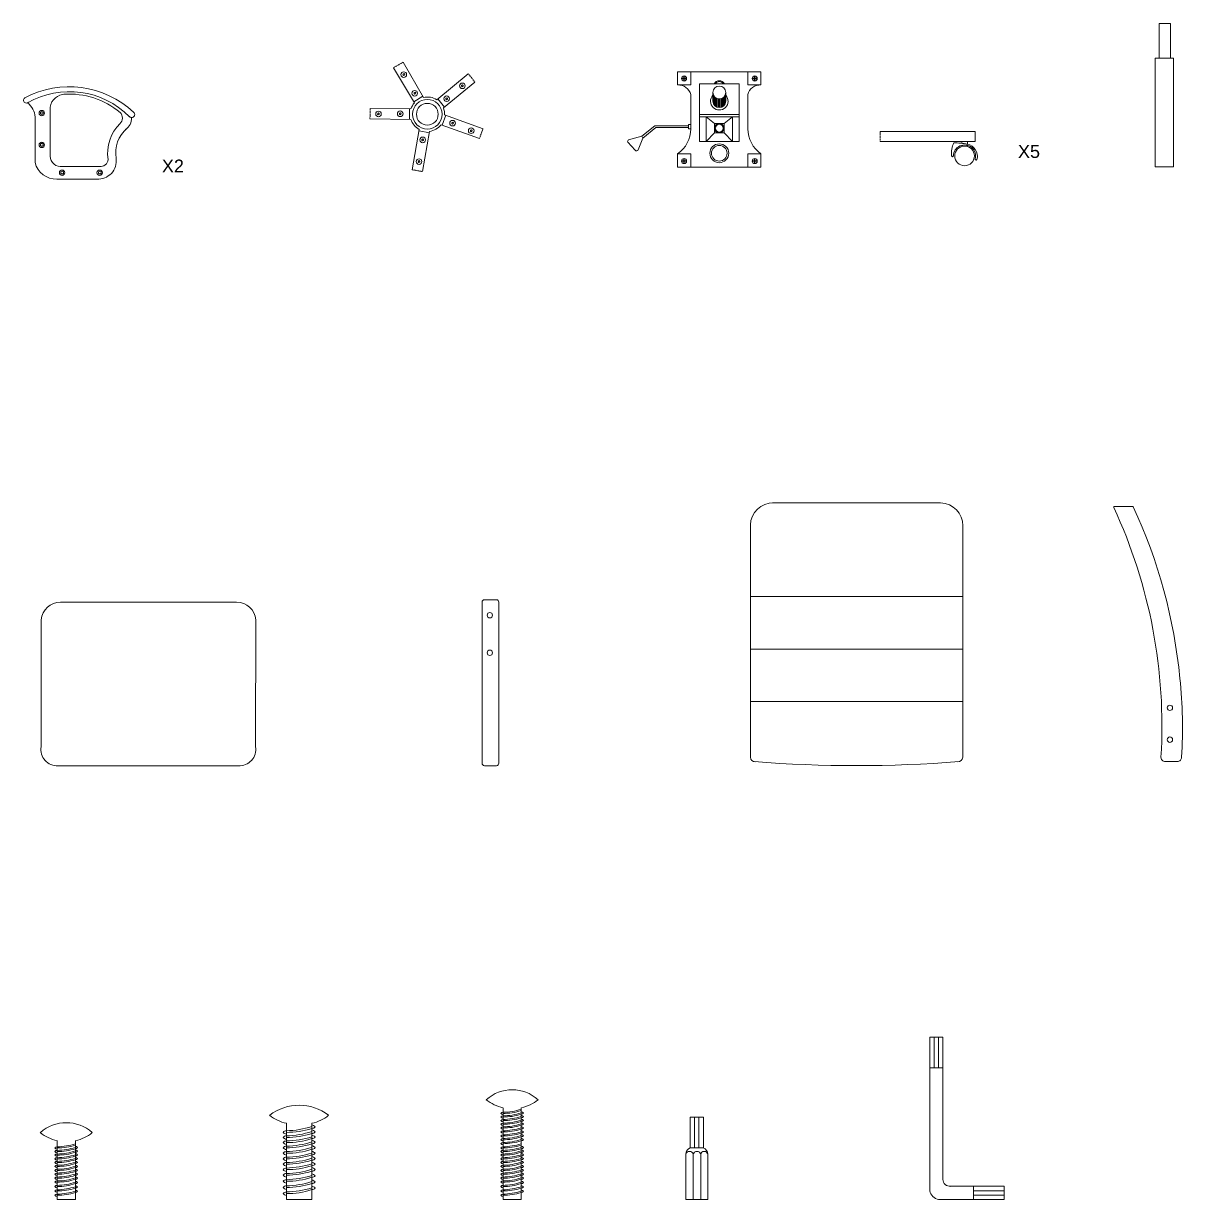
# Model space of a CAD drawing. Header units: centimetres. Extents: x -1194 to 126, y -577 to 528.
# Drawn here: x -1194 to -929.7, y -576.8 to -308.5 of the extents above; entities that cross this region are included whole.
import ezdxf

# ---------------------------------------------------------------- set-up
doc = ezdxf.new("R2010")
doc.units = ezdxf.units.CM
doc.header["$MEASUREMENT"] = 0
doc.linetypes.add('HIDDEN', pattern=[0.375, 0.25, -0.125])
doc.layers.add('dettagli', color=4, linetype='Continuous', lineweight=13)
doc.styles.get("Standard").update_dxf_attribs({"font": 'arial.ttf'})

msp = doc.modelspace()

# ---------------------------------------------------------------- linework, layer by layer
at = {"layer": 'dettagli', "color": 0}
for p, q in [((-934.96, -308.49), (-932.4, -308.49)), ((-934.96, -316.37), (-932.4, -316.37)), ((-1044.8, -319.52), (-1025.8, -319.52)), ((-1028.8, -322.52), (-1028.8, -319.52)), ((-1041.8, -322.52), (-1044.8, -322.52)), ((-1036.77, -324.22), (-1036.77, -326.22)), ((-1036.72, -324.62), (-1036.72, -326.61)), ((-1033.88, -324.62), (-1033.88, -326.61)), ((-1033.83, -324.22), (-1033.83, -326.22)), ((-1033.83, -324.22), (-1033.83, -326.22)), ((-1028.8, -322.52), (-1026.2, -322.52)), ((-1102.93, -325.09), (-1105, -326.33)), ((-1097.99, -327.56), (-1099.51, -325.7)), ((-1036.65, -324.81), (-1036.65, -326.81)), ((-1036.56, -324.99), (-1036.56, -326.98)), ((-1036.43, -325.17), (-1036.43, -327.16)), ((-1036.22, -325.37), (-1036.22, -327.37)), ((-1036, -325.51), (-1036, -327.51)), ((-1035.77, -325.62), (-1035.77, -327.61)), ((-1035.52, -325.68), (-1035.52, -327.67)), ((-1035.3, -326.22), (-1035.3, -325.69)), ((-1035.3, -325.69), (-1035.3, -327.69)), ((-1035.3, -325.69), (-1035.3, -327.69)), ((-1035.08, -325.68), (-1035.08, -327.67)), ((-1034.83, -325.62), (-1034.83, -327.61)), ((-1034.6, -325.51), (-1034.6, -327.51)), ((-1034.38, -325.37), (-1034.38, -327.37)), ((-1034.17, -325.17), (-1034.17, -327.16)), ((-1034.04, -324.99), (-1034.04, -326.98)), ((-1033.95, -324.81), (-1033.95, -326.81)), ((-1191.37, -329.83), (-1191.35, -340.23)), ((-1187.92, -327.54), (-1187.92, -338.76)), ((-1105.94, -327.96), (-1105.96, -330.36)), ((-1098.48, -331.7), (-1097.67, -329.44)), ((-1039.8, -329.29), (-1030.8, -329.29)), ((-1039.8, -329.79), (-1030.8, -329.79)), ((-1038.32, -329.79), (-1036.41, -331.28)), ((-1034.21, -331.28), (-1032.32, -329.79)), ((-1103.79, -332.97), (-1101.43, -333.4)), ((-1036.41, -333.45), (-1038.32, -335.43)), ((-1034.21, -333.45), (-1032.32, -335.43)), ((-998.61, -333.1), (-976.98, -333.1)), ((-976.98, -333.1), (-976.98, -335.44)), ((-976.98, -335.44), (-998.61, -335.44)), ((-979.96, -335.44), (-979.96, -335.82)), ((-979.96, -336.26), (-979.96, -336.52)), ((-978.67, -335.44), (-978.67, -336.01)), ((-978.67, -336.28), (-978.67, -336.55)), ((-1185.09, -341.14), (-1176.66, -341.14)), ((-1044.8, -341.25), (-1025.8, -341.25)), ((-1186.38, -343.98), (-1177.3, -343.98)), ((-945.29, -418.68), (-941.03, -418.68)), ((-1086.1, -439.96), (-1088.89, -439.96)), ((-1028.22, -439.22), (-979.76, -439.22)), ((-1185.59, -440.51), (-1145.4, -440.51)), ((-1189.99, -473.51), (-1189.99, -444.55)), ((-1141.07, -473.51), (-1141.01, -444.44)), ((-1028.22, -451.22), (-979.76, -451.22)), ((-1028.22, -463.22), (-979.76, -463.22)), ((-933.58, -476.91), (-930.85, -476.91)), ((-1088.89, -477.83), (-1086.13, -477.83))]:
    msp.add_line(p, q, dxfattribs=at)
at = {"layer": 'dettagli', "color": 0, "linetype": 'HIDDEN', "ltscale": 0.05}
for p, q in [((-1109.61, -318.59), (-1107.39, -317.29)), ((-1092.54, -319.99), (-1091.02, -321.85)), ((-1114.95, -327.87), (-1114.97, -330.27)), ((-1090.01, -334.75), (-1089.19, -332.49)), ((-998.61, -333.1), (-998.61, -335.44)), ((-1105.38, -341.84), (-1103.02, -342.27))]:
    msp.add_line(p, q, dxfattribs=at)
at = {"layer": 'dettagli', "color": 0, "lineweight": 5}
for p, q in [((-986.3, -539.81), (-986.3, -546.81)), ((-985.3, -539.81), (-985.3, -546.81)), ((-1040.94, -558.02), (-1040.94, -565.02)), ((-1039.94, -558.02), (-1039.94, -565.02)), ((-1041.24, -576.81), (-1041.24, -566.52)), ((-1039.54, -576.81), (-1039.54, -566.52)), ((-970.3, -574.81), (-977.3, -574.81)), ((-970.3, -575.81), (-977.3, -575.81))]:
    msp.add_line(p, q, dxfattribs=at)
at = {"layer": 'dettagli', "color": 0}
for points in [[(-934.96, -308.49), (-934.96, -316.37)], [(-932.4, -316.37), (-932.4, -308.49)], [(-935.86, -341.17), (-935.86, -316.37), (-934.96, -316.37)], [(-935.86, -341.17), (-931.7, -341.17), (-931.7, -316.37), (-932.4, -316.37)], [(-1109.61, -318.59), (-1104.85, -326.58)], [(-1102.78, -325.35), (-1102.78, -325.35), (-1107.39, -317.29)], [(-1107.4, -320.03), (-1107.2, -319.93), (-1107.05, -320.09), (-1107.08, -320.27), (-1107.28, -320.37), (-1107.44, -320.21), (-1107.4, -320.03)], [(-1092.54, -319.99), (-1099.75, -325.89)], [(-1098.23, -327.75), (-1098.23, -327.75), (-1091.02, -321.85)], [(-1044.8, -319.52), (-1044.8, -322.52), (-1044.45, -322.52)], [(-1043.38, -320.46), (-1043.38, -321), (-1043.91, -321)], [(-1043.91, -321.09), (-1043.38, -321.09), (-1043.38, -321.62)], [(-1042.76, -321), (-1043.29, -321), (-1043.29, -320.46)], [(-1043.29, -321.62), (-1043.29, -321.09), (-1042.76, -321.09)], [(-1041.8, -322.52), (-1041.8, -319.52)], [(-1027.79, -321.09), (-1027.25, -321.09), (-1027.25, -321.62)], [(-1027.25, -320.46), (-1027.25, -321), (-1027.78, -321)], [(-1026.63, -321), (-1027.16, -321), (-1027.16, -320.46)], [(-1027.16, -321.62), (-1027.16, -321.09), (-1026.63, -321.09)], [(-1025.8, -319.52), (-1025.8, -322.52), (-1026.2, -322.52)], [(-1104.9, -324.27), (-1104.7, -324.17), (-1104.54, -324.34), (-1104.57, -324.51), (-1104.77, -324.62), (-1104.93, -324.45), (-1104.9, -324.27)], [(-1094.06, -322.57), (-1093.85, -322.46), (-1093.7, -322.63), (-1093.73, -322.81), (-1093.93, -322.91), (-1094.09, -322.74), (-1094.06, -322.57)], [(-1039.8, -322.27), (-1039.8, -322.27), (-1030.8, -322.27), (-1030.8, -335.43), (-1039.8, -335.43), (-1039.8, -322.27)], [(-1097.64, -325.52), (-1097.44, -325.42), (-1097.28, -325.59), (-1097.32, -325.76), (-1097.52, -325.87), (-1097.67, -325.7), (-1097.64, -325.52)], [(-1041.8, -324.72), (-1041.8, -332.52)], [(-1028.8, -324.71), (-1028.8, -332.52)], [(-1190.11, -328.76), (-1189.81, -328.54), (-1189.51, -328.76), (-1189.51, -329.06), (-1189.81, -329.29), (-1190.11, -329.06), (-1190.11, -328.76)], [(-1114.95, -327.87), (-1105.64, -327.96)], [(-1113.19, -329), (-1112.99, -328.9), (-1112.84, -329.06), (-1112.87, -329.24), (-1113.07, -329.34), (-1113.22, -329.18), (-1113.19, -329)], [(-1108.23, -328.96), (-1108.03, -328.86), (-1107.87, -329.03), (-1107.91, -329.2), (-1108.11, -329.31), (-1108.26, -329.14), (-1108.23, -328.96)], [(-1089.19, -332.49), (-1097.95, -329.34)], [(-1038.32, -329.79), (-1032.32, -329.79), (-1032.32, -335.43), (-1038.32, -335.43), (-1038.32, -329.79)], [(-1105.66, -330.36), (-1105.66, -330.36), (-1114.97, -330.27)], [(-1105.38, -341.84), (-1103.74, -332.68)], [(-1098.77, -331.6), (-1098.77, -331.6), (-1090.01, -334.75)], [(-1096.3, -331.12), (-1096.1, -331.01), (-1095.95, -331.18), (-1095.98, -331.36), (-1096.18, -331.46), (-1096.33, -331.29), (-1096.3, -331.12)], [(-1042.3, -331.82), (-1049.97, -331.82), (-1052.97, -334.22)], [(-1042.3, -332.22), (-1049.74, -332.22), (-1052.74, -334.62)], [(-1041.8, -332.52), (-1042.3, -332.52), (-1042.3, -331.52), (-1041.8, -331.52)], [(-1035.29, -331.27), (-1036.41, -331.28), (-1036.41, -333.45), (-1034.21, -333.45), (-1034.21, -331.28), (-1035.29, -331.27)], [(-1103.11, -334.94), (-1102.91, -334.84), (-1102.76, -335), (-1102.79, -335.18), (-1102.99, -335.28), (-1103.14, -335.11), (-1103.11, -334.94)], [(-1101.37, -333.1), (-1101.37, -333.1), (-1103.02, -342.27)], [(-1092.05, -332.84), (-1091.85, -332.74), (-1091.69, -332.91), (-1091.72, -333.08), (-1091.92, -333.18), (-1092.08, -333.02), (-1092.05, -332.84)], [(-1055.98, -335.05), (-1052.97, -334.22)], [(-1052.97, -334.22), (-1052.74, -334.62), (-1053.81, -337.34)], [(-1190.11, -336.02), (-1189.81, -335.8), (-1189.51, -336.02), (-1189.51, -336.32), (-1189.81, -336.55), (-1190.11, -336.32), (-1190.11, -336.02)], [(-1054.5, -337.42), (-1056.16, -335.6)], [(-1103.94, -339.87), (-1103.74, -339.77), (-1103.59, -339.94), (-1103.62, -340.11), (-1103.82, -340.22), (-1103.97, -340.05), (-1103.94, -339.87)], [(-1044.8, -338.25), (-1044.8, -341.25), (-1044.8, -341.25), (-1044.8, -341.25), (-1044.8, -341.25)], [(-1044.8, -338.25), (-1041.8, -338.25), (-1041.8, -341.25)], [(-1043.38, -339.29), (-1043.38, -339.83), (-1043.91, -339.83)], [(-1043.91, -339.92), (-1043.38, -339.92), (-1043.38, -340.45)], [(-1042.76, -339.83), (-1043.29, -339.83), (-1043.29, -339.3)], [(-1043.29, -340.45), (-1043.29, -339.92), (-1042.76, -339.92)], [(-1025.8, -338.25), (-1028.8, -338.25), (-1028.8, -341.25)], [(-1027.79, -339.92), (-1027.25, -339.92), (-1027.25, -340.45)], [(-1027.25, -339.29), (-1027.25, -339.83), (-1027.78, -339.83)], [(-1026.63, -339.83), (-1027.16, -339.83), (-1027.16, -339.3)], [(-1027.16, -340.45), (-1027.16, -339.92), (-1026.63, -339.92)], [(-1025.8, -338.25), (-1025.8, -341.25), (-1025.8, -341.25), (-1025.8, -341.25), (-1025.8, -341.25)], [(-1185.5, -342.37), (-1185.2, -342.15), (-1184.9, -342.37), (-1184.9, -342.67), (-1185.2, -342.9), (-1185.5, -342.67), (-1185.5, -342.37)], [(-1176.91, -342.37), (-1176.61, -342.15), (-1176.31, -342.37), (-1176.31, -342.67), (-1176.61, -342.9), (-1176.91, -342.67), (-1176.91, -342.37)], [(-1023.16, -417.88), (-984.82, -417.88)], [(-1028.22, -475.92), (-1028.22, -422.88)], [(-979.76, -475.92), (-979.76, -423)], [(-1089.39, -440.51), (-1089.39, -477.38)], [(-1085.61, -477.37), (-1085.61, -440.51)], [(-1186.1, -477.83), (-1144.89, -477.83)]]:
    msp.add_lwpolyline(points, dxfattribs=at)
at = {"layer": 'dettagli', "color": 0, "lineweight": 5}
for points in [[(-987.3, -546.81), (-987.3, -539.81), (-984.3, -539.81), (-984.3, -546.81)], [(-987.3, -574.81), (-987.3, -541.81)], [(-987.3, -546.81), (-984.3, -546.81), (-984.3, -572.23)], [(-1080.49, -555.88), (-1080.49, -576.81), (-1084.63, -576.81), (-1084.63, -555.88)], [(-1041.94, -565.02), (-1041.94, -558.02), (-1038.94, -558.02), (-1038.94, -565.02)], [(-1128.22, -559.43), (-1128.22, -576.81), (-1134.03, -576.81), (-1134.03, -559.43)], [(-1182.16, -563.39), (-1182.16, -576.81), (-1186.31, -576.81), (-1186.31, -563.39)], [(-1038.94, -565.02), (-1041.94, -565.02)], [(-1042.94, -576.81), (-1037.94, -576.81), (-1037.94, -566.51)], [(-1042.94, -566.51), (-1042.94, -576.81)], [(-982.76, -573.81), (-977.3, -573.81), (-977.3, -576.81)], [(-977.3, -573.81), (-970.3, -573.81), (-970.3, -576.81), (-977.3, -576.81)], [(-977.3, -576.81), (-985.27, -576.81)]]:
    msp.add_lwpolyline(points, dxfattribs=at)
at = {"layer": 'dettagli', "color": 0}
for centre, radius in [((-1107.27, -320.16), 0.642), ((-1043.33, -321.04), 0.581), ((-1027.21, -321.04), 0.581), ((-1104.77, -324.42), 0.642), ((-1093.9, -322.71), 0.642), ((-1035.3, -324.22), 1.47), ((-1101.89, -329.2), 3.38), ((-1101.89, -329.2), 2.48), ((-1097.48, -325.65), 0.642), ((-1189.82, -328.93), 0.612), ((-1113.03, -329.13), 0.642), ((-1108.07, -329.09), 0.642), ((-1096.13, -331.23), 0.642), ((-1091.88, -332.95), 0.642), ((-1035.3, -332.36), 1.08), ((-1035.3, -332.36), 0.89), ((-1102.94, -335.05), 0.642), ((-1189.82, -336.2), 0.612), ((-1035.3, -338.1), 2.16), ((-1035.3, -338.1), 1.78), ((-979.36, -338.69), 2.25), ((-1103.78, -340), 0.642), ((-1043.33, -339.87), 0.581), ((-1027.21, -339.87), 0.581), ((-1185.19, -342.53), 0.612), ((-1176.62, -342.53), 0.612), ((-1087.64, -443.5), 0.612), ((-1087.64, -452.07), 0.612), ((-932.52, -464.63), 0.612), ((-932.52, -471.9), 0.612)]:
    msp.add_circle(centre, radius, dxfattribs=at)
for centre, radius, start, end in [((-1035.3, -322.88), 1.34, 28.5318, 151.4682), ((-1035.3, -322.88), 1.13, 34.5343, 145.4657), ((-1183.6, -344.47), 21.55, 46.9025, 118.0145), ((-1183.49, -343.2), 19.16, 44.589, 119.9938), ((-1184.41, -328.19), 3.57, 91.6417, 169.5476), ((-1183.5, -342.57), 17.97, 50.1024, 94.0157), ((-1044.62, -325.42), 2.91, 14.0911, 93.4875), ((-1025.98, -325.42), 2.91, 86.5125, 165.9089), ((-1193.32, -325.97), 0.672, 127.1994, 314.6338), ((-1195.68, -330.04), 4.32, 2.718, 52.7709), ((-1101.89, -329.2), 3.94, 138.5053, 161.7354), ((-1101.89, -329.2), 3.94, 57.0186, 102.9561), ((-1035.3, -326.22), 2, 137.4873, 42.5127), ((-1035.3, -326.22), 1.47, 180, 0), ((-1173.21, -330.05), 1.78, 312.7643, 45.6521), ((-1172.43, -330.19), 3.04, 304.3428, 4.2812), ((-1169.33, -329.26), 0.703, 223.2794, 49.3018), ((-1101.89, -329.2), 3.94, 357.9396, 21.5706), ((-1165.41, -338.06), 9.4, 134.2501, 189.1201), ((-1165.61, -338.03), 7.36, 130.1324, 189.5112), ((-1101.89, -329.2), 3.94, 197.1835, 242.1135), ((-1101.89, -329.2), 3.94, 277.5616, 322.4916), ((-1048.91, -332.44), 7.11, 305.3096, 359.3956), ((-1021.69, -332.44), 7.11, 180.6044, 234.6904), ((-1055.85, -335.39), 0.37, 101.7439, 214.9532), ((-1054.18, -337.14), 0.426, 222.0685, 343.334), ((-976.41, -338.14), 5.93, 155.8953, 185.3823), ((-979.36, -338.72), 2.53, 344.7676, 179.451), ((-981.86, -353.04), 17.32, 79.3999, 89.8923), ((-979.36, -338.84), 2.91, 348.7983, 76.2923), ((-1186.58, -339.07), 4.91, 193.4619, 272.3196), ((-1185.39, -338.63), 2.53, 183.0092, 276.8591), ((-1176.98, -339.84), 4.15, 265.5416, 8.1997), ((-1176.46, -339.38), 1.77, 263.5163, 354.6776), ((-982.11, -338.69), 0.211, 180, 0.5058), ((-976.72, -339.44), 0.211, 163.8588, 9.5951), ((-1023.04, -423.06), 5.18, 88.7194, 178.069), ((-984.94, -423.06), 5.18, 359.3698, 88.7194), ((-945.08, -418.85), 0.268, 140.7444, 190.2735), ((-1052.53, -468.68), 118.18, 356.5006, 24.9155), ((-941.1, -418.95), 0.282, 40.429, 76.009), ((-1050.62, -469.62), 120.95, 5.5501, 24.8624), ((-1088.89, -440.46), 0.505, 89.4984, 186.3762), ((-1086.11, -440.46), 0.505, 354.627, 91.5049), ((-1185.55, -444.97), 4.46, 89.5428, 174.5925), ((-1145.43, -444.97), 4.46, 5.4075, 89.5428), ((-1040.79, -469.23), 111.12, 356.5632, 5.8425), ((-1186.34, -474.14), 3.7, 170.303, 273.815), ((-1144.72, -474.14), 3.7, 266.185, 9.697), ((-1088.89, -477.33), 0.505, 173.6238, 270.5016), ((-1086.11, -477.33), 0.505, 268.4951, 5.373), ((-1027.12, -475.84), 1.1, 183.8762, 273.1036), ((-1004, -177.27), 300.55, 265.5435, 274.4598), ((-980.86, -475.84), 1.1, 266.5599, 356.1238), ((-933.58, -475.92), 0.99, 178.6179, 270), ((-930.85, -475.92), 0.99, 270, 1.3821)]:
    msp.add_arc(centre, radius, start, end, dxfattribs=at)
at = {"layer": 'dettagli', "color": 0, "lineweight": 5}
for centre, radius, start, end in [((-1082.53, -560.64), 8.86, 48.052, 131.948), ((-1131.13, -566.28), 10.97, 52.2265, 127.7735), ((-1082.53, -546.58), 9.54, 231.6008, 257.2512), ((-1082.53, -546.58), 9.54, 282.7488, 308.3992), ((-1131.93, -550.13), 9.54, 231.6008, 257.2512), ((-1130.33, -550.13), 9.54, 282.7488, 308.3992), ((-1084.67, -557.49), 0.574, 86.5276, 147.6662), ((-1084.46, -556.61), 0.897, 219.7871, 259.0756), ((-1084.67, -558.3), 0.574, 86.5276, 147.6662), ((-1084.46, -557.42), 0.897, 219.7871, 259.0756), ((-1084.94, -542.21), 14.71, 271.1868, 287.62), ((-1084.54, -544.15), 13.03, 269.6106, 288.1487), ((-1084.94, -543.03), 14.71, 271.1868, 287.62), ((-1084.54, -544.97), 13.03, 269.6106, 288.1487), ((-1084.94, -543.85), 14.71, 271.1868, 287.62), ((-1080.66, -557.66), 0.897, 39.7871, 79.0756), ((-1080.45, -556.78), 0.574, 266.5276, 327.6662), ((-1080.66, -558.48), 0.897, 39.7871, 79.0756), ((-1080.45, -557.6), 0.574, 266.5276, 327.6662), ((-1184.23, -568.15), 8.86, 48.052, 131.948), ((-1134.46, -540.54), 20.59, 271.1868, 287.62), ((-1133.91, -543.26), 18.24, 269.6106, 288.1487), ((-1128.46, -561.02), 1.26, 39.7871, 79.0756), ((-1128.18, -559.79), 0.803, 266.5276, 327.6662), ((-1084.67, -559.13), 0.574, 86.5276, 147.6662), ((-1084.46, -558.25), 0.897, 219.7871, 259.0756), ((-1084.67, -559.97), 0.574, 86.5276, 147.6662), ((-1084.46, -559.09), 0.897, 219.7871, 259.0756), ((-1084.67, -560.82), 0.574, 86.5276, 147.6662), ((-1084.46, -559.93), 0.897, 219.7871, 259.0756), ((-1084.54, -545.79), 13.03, 269.6106, 288.1487), ((-1084.94, -544.7), 14.71, 271.1868, 287.62), ((-1084.54, -546.64), 13.03, 269.6106, 288.1487), ((-1084.94, -545.54), 14.71, 271.1868, 287.62), ((-1084.54, -547.48), 13.03, 269.6106, 288.1487), ((-1084.94, -546.43), 14.71, 271.1868, 287.62), ((-1084.54, -548.37), 13.03, 269.6106, 288.1487), ((-1080.66, -559.33), 0.897, 39.7871, 79.0756), ((-1080.45, -558.44), 0.574, 266.5276, 327.6662), ((-1080.66, -560.17), 0.897, 39.7871, 79.0756), ((-1080.45, -559.29), 0.574, 266.5276, 327.6662), ((-1080.66, -561.06), 0.897, 39.7871, 79.0756), ((-1080.45, -560.18), 0.574, 266.5276, 327.6662), ((-1184.23, -554.09), 9.54, 231.6008, 257.2512), ((-1184.23, -554.09), 9.54, 282.7488, 308.3992), ((-1134.08, -561.93), 0.803, 86.5276, 147.6662), ((-1133.79, -560.69), 1.26, 219.7871, 259.0756), ((-1134.08, -563.08), 0.803, 86.5276, 147.6662), ((-1133.79, -561.85), 1.26, 219.7871, 259.0756), ((-1134.08, -564.26), 0.803, 86.5276, 147.6662), ((-1134.46, -541.7), 20.59, 271.1868, 287.62), ((-1133.91, -544.41), 18.24, 269.6106, 288.1487), ((-1134.46, -542.88), 20.59, 271.1868, 287.62), ((-1133.91, -545.59), 18.24, 269.6106, 288.1487), ((-1128.46, -562.18), 1.26, 39.7871, 79.0756), ((-1128.18, -560.94), 0.803, 266.5276, 327.6662), ((-1128.46, -563.36), 1.26, 39.7871, 79.0756), ((-1128.18, -562.12), 0.803, 266.5276, 327.6662), ((-1128.46, -564.54), 1.26, 39.7871, 79.0756), ((-1084.67, -561.7), 0.574, 86.5276, 147.6662), ((-1084.46, -560.82), 0.897, 219.7871, 259.0756), ((-1084.67, -562.62), 0.574, 86.5276, 147.6662), ((-1084.46, -561.74), 0.897, 219.7871, 259.0756), ((-1084.67, -563.48), 0.574, 86.5276, 147.6662), ((-1084.46, -562.6), 0.897, 219.7871, 259.0756), ((-1084.94, -547.35), 14.71, 271.1868, 287.62), ((-1084.54, -549.29), 13.03, 269.6106, 288.1487), ((-1084.94, -548.21), 14.71, 271.1868, 287.62), ((-1084.54, -550.15), 13.03, 269.6106, 288.1487), ((-1084.94, -549.11), 14.71, 271.1868, 287.62), ((-1084.54, -551.05), 13.03, 269.6106, 288.1487), ((-1080.66, -561.98), 0.897, 39.7871, 79.0756), ((-1080.45, -561.09), 0.574, 266.5276, 327.6662), ((-1080.66, -562.84), 0.897, 39.7871, 79.0756), ((-1080.45, -561.96), 0.574, 266.5276, 327.6662), ((-1080.66, -563.74), 0.897, 39.7871, 79.0756), ((-1080.45, -562.86), 0.574, 266.5276, 327.6662), ((-1186.34, -565.37), 0.574, 86.5276, 147.6662), ((-1186.14, -564.48), 0.897, 219.7871, 259.0756), ((-1186.34, -566.18), 0.574, 86.5276, 147.6662), ((-1186.14, -565.3), 0.897, 219.7871, 259.0756), ((-1186.61, -550.09), 14.71, 271.1868, 287.62), ((-1186.22, -552.03), 13.03, 269.6106, 288.1487), ((-1186.61, -550.9), 14.71, 271.1868, 287.62), ((-1186.22, -552.84), 13.03, 269.6106, 288.1487), ((-1186.61, -551.73), 14.71, 271.1868, 287.62), ((-1186.22, -553.67), 13.03, 269.6106, 288.1487), ((-1182.33, -565.53), 0.897, 39.7871, 79.0756), ((-1182.13, -564.65), 0.574, 266.5276, 327.6662), ((-1182.33, -566.36), 0.897, 39.7871, 79.0756), ((-1182.13, -565.48), 0.574, 266.5276, 327.6662), ((-1133.79, -563.03), 1.26, 219.7871, 259.0756), ((-1134.08, -565.44), 0.803, 86.5276, 147.6662), ((-1133.79, -564.21), 1.26, 219.7871, 259.0756), ((-1134.08, -566.69), 0.803, 86.5276, 147.6662), ((-1134.46, -544.06), 20.59, 271.1868, 287.62), ((-1133.91, -546.77), 18.24, 269.6106, 288.1487), ((-1134.46, -545.3), 20.59, 271.1868, 287.62), ((-1133.91, -548.02), 18.24, 269.6106, 288.1487), ((-1128.18, -563.31), 0.803, 266.5276, 327.6662), ((-1128.46, -565.78), 1.26, 39.7871, 79.0756), ((-1128.18, -564.55), 0.803, 266.5276, 327.6662), ((-1128.46, -567.07), 1.26, 39.7871, 79.0756), ((-1084.67, -564.38), 0.574, 86.5276, 147.6662), ((-1084.46, -563.5), 0.897, 219.7871, 259.0756), ((-1084.67, -565.37), 0.574, 86.5276, 147.6662), ((-1084.46, -564.48), 0.897, 219.7871, 259.0756), ((-1084.67, -566.18), 0.574, 86.5276, 147.6662), ((-1084.46, -565.3), 0.897, 219.7871, 259.0756), ((-1084.94, -550.09), 14.71, 271.1868, 287.62), ((-1084.54, -552.03), 13.03, 269.6106, 288.1487), ((-1084.94, -550.9), 14.71, 271.1868, 287.62), ((-1084.54, -552.84), 13.03, 269.6106, 288.1487), ((-1084.94, -551.73), 14.71, 271.1868, 287.62), ((-1084.54, -553.67), 13.03, 269.6106, 288.1487), ((-1080.66, -565.53), 0.897, 39.7871, 79.0756), ((-1080.45, -564.65), 0.574, 266.5276, 327.6662), ((-1080.66, -566.36), 0.897, 39.7871, 79.0756), ((-1080.45, -565.48), 0.574, 266.5276, 327.6662), ((-1041.33, -566.51), 1.62, 112.4143, 180.2056), ((-1042.09, -566.72), 0.873, 13.0787, 166.9213), ((-1040.39, -566.72), 0.873, 13.0787, 166.9213), ((-1038.74, -566.65), 0.811, 9.5451, 170.4549), ((-1039.56, -566.51), 1.62, 359.7944, 67.5857), ((-1186.34, -567.01), 0.574, 86.5276, 147.6662), ((-1186.14, -566.12), 0.897, 219.7871, 259.0756), ((-1186.34, -567.85), 0.574, 86.5276, 147.6662), ((-1186.14, -566.97), 0.897, 219.7871, 259.0756), ((-1186.34, -568.69), 0.574, 86.5276, 147.6662), ((-1186.14, -567.81), 0.897, 219.7871, 259.0756), ((-1186.61, -552.57), 14.71, 271.1868, 287.62), ((-1186.22, -554.51), 13.03, 269.6106, 288.1487), ((-1186.61, -553.42), 14.71, 271.1868, 287.62), ((-1186.22, -555.36), 13.03, 269.6106, 288.1487), ((-1186.61, -554.3), 14.71, 271.1868, 287.62), ((-1186.22, -556.24), 13.03, 269.6106, 288.1487), ((-1182.33, -567.2), 0.897, 39.7871, 79.0756), ((-1182.13, -566.32), 0.574, 266.5276, 327.6662), ((-1182.33, -568.05), 0.897, 39.7871, 79.0756), ((-1182.13, -567.17), 0.574, 266.5276, 327.6662), ((-1182.33, -568.93), 0.897, 39.7871, 79.0756), ((-1182.13, -568.05), 0.574, 266.5276, 327.6662), ((-1133.79, -565.45), 1.26, 219.7871, 259.0756), ((-1134.08, -567.97), 0.803, 86.5276, 147.6662), ((-1133.79, -566.74), 1.26, 219.7871, 259.0756), ((-1134.08, -569.18), 0.803, 86.5276, 147.6662), ((-1133.79, -567.95), 1.26, 219.7871, 259.0756), ((-1134.46, -546.59), 20.59, 271.1868, 287.62), ((-1133.91, -549.3), 18.24, 269.6106, 288.1487), ((-1134.46, -547.79), 20.59, 271.1868, 287.62), ((-1133.91, -550.51), 18.24, 269.6106, 288.1487), ((-1134.46, -549.05), 20.59, 271.1868, 287.62), ((-1128.18, -565.83), 0.803, 266.5276, 327.6662), ((-1128.46, -568.28), 1.26, 39.7871, 79.0756), ((-1128.18, -567.04), 0.803, 266.5276, 327.6662), ((-1128.46, -569.54), 1.26, 39.7871, 79.0756), ((-1128.18, -568.3), 0.803, 266.5276, 327.6662), ((-1084.67, -567.01), 0.574, 86.5276, 147.6662), ((-1084.46, -566.12), 0.897, 219.7871, 259.0756), ((-1084.67, -567.85), 0.574, 86.5276, 147.6662), ((-1084.46, -566.97), 0.897, 219.7871, 259.0756), ((-1084.67, -568.69), 0.574, 86.5276, 147.6662), ((-1084.46, -567.81), 0.897, 219.7871, 259.0756), ((-1084.94, -552.57), 14.71, 271.1868, 287.62), ((-1084.54, -554.51), 13.03, 269.6106, 288.1487), ((-1084.94, -553.42), 14.71, 271.1868, 287.62), ((-1084.54, -555.36), 13.03, 269.6106, 288.1487), ((-1084.94, -554.3), 14.71, 271.1868, 287.62), ((-1084.54, -556.24), 13.03, 269.6106, 288.1487), ((-1080.66, -567.2), 0.897, 39.7871, 79.0756), ((-1080.45, -566.32), 0.574, 266.5276, 327.6662), ((-1080.66, -568.05), 0.897, 39.7871, 79.0756), ((-1080.45, -567.17), 0.574, 266.5276, 327.6662), ((-1080.66, -568.93), 0.897, 39.7871, 79.0756), ((-1080.45, -568.05), 0.574, 266.5276, 327.6662), ((-1186.34, -569.58), 0.574, 86.5276, 147.6662), ((-1186.14, -568.7), 0.897, 219.7871, 259.0756), ((-1186.34, -570.5), 0.574, 86.5276, 147.6662), ((-1186.14, -569.62), 0.897, 219.7871, 259.0756), ((-1186.34, -571.36), 0.574, 86.5276, 147.6662), ((-1186.14, -570.48), 0.897, 219.7871, 259.0756), ((-1186.61, -555.22), 14.71, 271.1868, 287.62), ((-1186.22, -557.16), 13.03, 269.6106, 288.1487), ((-1186.61, -556.08), 14.71, 271.1868, 287.62), ((-1186.22, -558.02), 13.03, 269.6106, 288.1487), ((-1186.61, -556.98), 14.71, 271.1868, 287.62), ((-1186.22, -558.92), 13.03, 269.6106, 288.1487), ((-1182.33, -569.85), 0.897, 39.7871, 79.0756), ((-1182.13, -568.97), 0.574, 266.5276, 327.6662), ((-1182.33, -570.71), 0.897, 39.7871, 79.0756), ((-1182.13, -569.83), 0.574, 266.5276, 327.6662), ((-1182.33, -571.61), 0.897, 39.7871, 79.0756), ((-1182.13, -570.73), 0.574, 266.5276, 327.6662), ((-1134.08, -570.44), 0.803, 86.5276, 147.6662), ((-1133.79, -569.21), 1.26, 219.7871, 259.0756), ((-1134.08, -571.7), 0.803, 86.5276, 147.6662), ((-1133.79, -570.47), 1.26, 219.7871, 259.0756), ((-1133.91, -551.77), 18.24, 269.6106, 288.1487), ((-1134.46, -550.31), 20.59, 271.1868, 287.62), ((-1133.91, -553.03), 18.24, 269.6106, 288.1487), ((-1134.46, -551.71), 20.59, 271.1868, 287.62), ((-1128.46, -570.79), 1.26, 39.7871, 79.0756), ((-1128.18, -569.56), 0.803, 266.5276, 327.6662), ((-1128.46, -572.19), 1.26, 39.7871, 79.0756), ((-1128.18, -570.96), 0.803, 266.5276, 327.6662), ((-1084.67, -569.58), 0.574, 86.5276, 147.6662), ((-1084.46, -568.7), 0.897, 219.7871, 259.0756), ((-1084.67, -570.5), 0.574, 86.5276, 147.6662), ((-1084.46, -569.62), 0.897, 219.7871, 259.0756), ((-1084.67, -571.36), 0.574, 86.5276, 147.6662), ((-1084.46, -570.48), 0.897, 219.7871, 259.0756), ((-1084.94, -555.22), 14.71, 271.1868, 287.62), ((-1084.54, -557.16), 13.03, 269.6106, 288.1487), ((-1084.94, -556.08), 14.71, 271.1868, 287.62), ((-1084.54, -558.02), 13.03, 269.6106, 288.1487), ((-1084.94, -556.98), 14.71, 271.1868, 287.62), ((-1084.54, -558.92), 13.03, 269.6106, 288.1487), ((-1080.66, -569.85), 0.897, 39.7871, 79.0756), ((-1080.45, -568.97), 0.574, 266.5276, 327.6662), ((-1080.66, -570.71), 0.897, 39.7871, 79.0756), ((-1080.45, -569.83), 0.574, 266.5276, 327.6662), ((-1080.66, -571.61), 0.897, 39.7871, 79.0756), ((-1080.45, -570.73), 0.574, 266.5276, 327.6662), ((-1186.34, -572.26), 0.574, 86.5276, 147.6662), ((-1186.14, -571.38), 0.897, 219.7871, 259.0756), ((-1186.34, -573.16), 0.574, 86.5276, 147.6662), ((-1186.14, -572.28), 0.897, 219.7871, 259.0756), ((-1186.34, -574.16), 0.574, 86.5276, 147.6662), ((-1186.14, -573.28), 0.897, 219.7871, 259.0756), ((-1186.61, -557.88), 14.71, 271.1868, 287.62), ((-1186.22, -559.82), 13.03, 269.6106, 288.1487), ((-1186.61, -558.88), 14.71, 271.1868, 287.62), ((-1186.22, -560.82), 13.03, 269.6106, 288.1487), ((-1186.61, -559.89), 14.71, 271.1868, 287.62), ((-1182.33, -572.51), 0.897, 39.7871, 79.0756), ((-1182.13, -571.63), 0.574, 266.5276, 327.6662), ((-1182.33, -573.51), 0.897, 39.7871, 79.0756), ((-1182.13, -572.63), 0.574, 266.5276, 327.6662), ((-1182.33, -574.52), 0.897, 39.7871, 79.0756), ((-1182.13, -573.64), 0.574, 266.5276, 327.6662), ((-1134.08, -573.1), 0.803, 86.5276, 147.6662), ((-1133.79, -571.86), 1.26, 219.7871, 259.0756), ((-1134.08, -574.51), 0.803, 86.5276, 147.6662), ((-1133.79, -573.28), 1.26, 219.7871, 259.0756), ((-1133.91, -554.42), 18.24, 269.6106, 288.1487), ((-1134.46, -553.12), 20.59, 271.1868, 287.62), ((-1133.91, -555.84), 18.24, 269.6106, 288.1487), ((-1134.46, -554.52), 20.59, 271.1868, 287.62), ((-1128.46, -573.61), 1.26, 39.7871, 79.0756), ((-1128.18, -572.37), 0.803, 266.5276, 327.6662), ((-1128.46, -575), 1.26, 39.7871, 79.0756), ((-1128.18, -573.77), 0.803, 266.5276, 327.6662), ((-1084.67, -572.26), 0.574, 86.5276, 147.6662), ((-1084.46, -571.38), 0.897, 219.7871, 259.0756), ((-1084.67, -573.16), 0.574, 86.5276, 147.6662), ((-1084.46, -572.28), 0.897, 219.7871, 259.0756), ((-1084.67, -574.16), 0.574, 86.5276, 147.6662), ((-1084.46, -573.28), 0.897, 219.7871, 259.0756), ((-1084.94, -557.88), 14.71, 271.1868, 287.62), ((-1084.54, -559.82), 13.03, 269.6106, 288.1487), ((-1084.94, -558.88), 14.71, 271.1868, 287.62), ((-1084.54, -560.82), 13.03, 269.6106, 288.1487), ((-1084.94, -559.89), 14.71, 271.1868, 287.62), ((-1080.66, -572.51), 0.897, 39.7871, 79.0756), ((-1080.45, -571.63), 0.574, 266.5276, 327.6662), ((-1080.66, -573.51), 0.897, 39.7871, 79.0756), ((-1080.45, -572.63), 0.574, 266.5276, 327.6662), ((-1080.66, -574.52), 0.897, 39.7871, 79.0756), ((-1080.45, -573.64), 0.574, 266.5276, 327.6662), ((-982.66, -572.18), 1.64, 181.7457, 273.3749), ((-1186.34, -575.17), 0.574, 86.5276, 147.6662), ((-1186.14, -574.29), 0.897, 219.7871, 259.0756), ((-1186.34, -576.17), 0.574, 86.5276, 147.6662), ((-1186.14, -575.28), 0.897, 219.7871, 259.0756), ((-1186.22, -561.83), 13.03, 269.6106, 288.1487), ((-1186.61, -560.89), 14.71, 271.1868, 287.62), ((-1186.22, -562.83), 13.03, 269.6106, 288.1487), ((-1182.33, -575.52), 0.897, 39.7871, 79.0756), ((-1182.13, -574.64), 0.574, 266.5276, 327.6662), ((-1134.08, -575.91), 0.803, 86.5276, 147.6662), ((-1133.79, -574.67), 1.26, 219.7871, 259.0756), ((-1133.91, -557.24), 18.24, 269.6106, 288.1487), ((-1084.67, -575.17), 0.574, 86.5276, 147.6662), ((-1084.46, -574.29), 0.897, 219.7871, 259.0756), ((-1084.67, -576.17), 0.574, 86.5276, 147.6662), ((-1084.46, -575.28), 0.897, 219.7871, 259.0756), ((-1084.54, -561.83), 13.03, 269.6106, 288.1487), ((-1084.94, -560.89), 14.71, 271.1868, 287.62), ((-1084.54, -562.83), 13.03, 269.6106, 288.1487), ((-1080.66, -575.52), 0.897, 39.7871, 79.0756), ((-1080.45, -574.64), 0.574, 266.5276, 327.6662), ((-984.79, -574.3), 2.56, 191.5659, 259.2736)]:
    msp.add_arc(centre, radius, start, end, dxfattribs=at)

# ---------------------------------------------------------------- texts
at = {"layer": 'dettagli', "color": 0, "char_height": 2.94, "attachment_point": 1}
for s, insert in [('X5', (-967.18, -336.23)), ('X2', (-1162.43, -339.54))]:
    msp.add_mtext_dynamic_manual_height_columns(s, width=39.3713, gutter_width=1, heights=[0], dxfattribs=dict(at, insert=insert))

doc.saveas('drawing.dxf')
